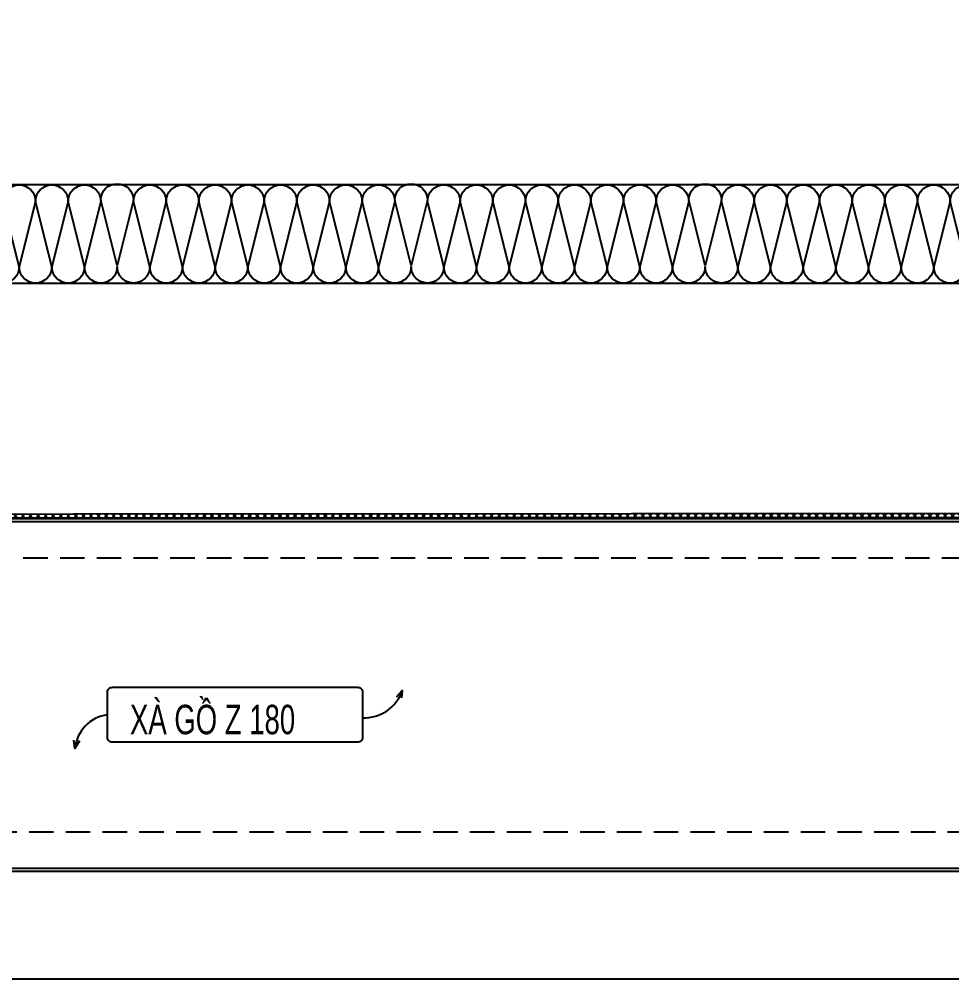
# Model space of a CAD drawing. Header units: inches. Extents: x 315041 to 662841, y -45540 to -35018.
# Drawn here: x 329730.1 to 329825.3, y -35994.6 to -35896.7 of the extents above; entities that cross this region are included whole.
import ezdxf

# ---------------------------------------------------------------- set-up
doc = ezdxf.new("R2010")
doc.units = ezdxf.units.IN
doc.header["$MEASUREMENT"] = 0
doc.linetypes.add('HIDDEN', pattern=[0.375, 0.25, -0.125])
doc.layers.add('3', color=3, linetype='Continuous')
doc.layers.add('7', color=7, linetype='Continuous')
doc.styles.add('ST1H', font='vnshxh.shx', dxfattribs={"width": 0.7})

# ---------------------------------------------------------------- blocks, each defined once
blk = doc.blocks.new('A$C2213260D')
at = {"color": 9, "ltscale": 0.5}
for points in [[(106.667, 8.333, -1), (110, 8.333), (108.333, 1.667)], [(110, 8.333, -1), (113.333, 8.333), (111.667, 1.667)], [(116.667, 8.333), (115, 1.667), (113.333, 8.333, -1)], [(116.662, 8.463, -1), (119.995, 8.463), (118.328, 1.797)], [(120, 8.333, -1), (123.333, 8.333), (121.667, 1.667)], [(126.667, 8.333), (125, 1.667), (123.333, 8.333, -1)], [(126.667, 8.333, -1), (130, 8.333), (128.333, 1.667)], [(130, 8.333, -1), (133.333, 8.333), (131.667, 1.667)], [(136.667, 8.333), (135, 1.667), (133.333, 8.333, -1)], [(136.667, 8.333, -1), (140, 8.333), (138.333, 1.667)], [(140, 8.333, -1), (143.333, 8.333), (141.667, 1.667)], [(146.667, 8.333), (145, 1.667), (143.333, 8.333, -1)], [(146.662, 8.463, -1), (149.995, 8.463), (148.328, 1.797)], [(150, 8.333, -1), (153.333, 8.333), (151.667, 1.667)], [(156.667, 8.333), (155, 1.667), (153.333, 8.333, -1)], [(156.667, 8.333, -1), (160, 8.333), (158.333, 1.667)], [(160, 8.333, -1), (163.333, 8.333), (161.667, 1.667)], [(166.667, 8.333), (165, 1.667), (163.333, 8.333, -1)], [(166.667, 8.333, -1), (170, 8.333), (168.333, 1.667)], [(170, 8.333, -1), (173.333, 8.333), (171.667, 1.667)], [(176.667, 8.333), (175, 1.667), (173.333, 8.333, -1)], [(176.662, 8.463, -1), (179.995, 8.463), (178.328, 1.797)], [(180, 8.333, -1), (183.333, 8.333), (181.667, 1.667)], [(186.667, 8.333), (185, 1.667), (183.333, 8.333, -1)], [(186.667, 8.333, -1), (190, 8.333), (188.333, 1.667)], [(190, 8.333, -1), (193.333, 8.333), (191.667, 1.667)], [(196.667, 8.333), (195, 1.667), (193.333, 8.333, -1)], [(196.667, 8.333, -1), (200, 8.333), (198.333, 1.667)], [(200, 8.333, -1), (203.333, 8.333), (201.667, 1.667)], [(206.667, 8.333), (205, 1.667), (203.333, 8.333, -1)]]:
    blk.add_lwpolyline(points, format="xyb", close=True, dxfattribs=at)
for points in [[(108.333, 1.667, -1), (105, 1.667, -1), (101.667, 1.667, -1), (98.333, 1.667)], [(120, 0, -0.414214), (118.333, 1.667, -1), (115, 1.667, -1), (111.667, 1.667, -1), (108.333, 1.667)], [(128.333, 1.667, -1), (125, 1.667, -1), (121.667, 1.667, -0.414214), (120, 0, -0.414214)], [(138.333, 1.667, -1), (135, 1.667, -1), (131.667, 1.667, -1), (128.333, 1.667)], [(150, 0, -0.414214), (148.333, 1.667, -1), (145, 1.667, -1), (141.667, 1.667, -1), (138.333, 1.667)], [(158.333, 1.667, -1), (155, 1.667, -1), (151.667, 1.667, -0.414214), (150, 0, -0.414214)], [(168.333, 1.667, -1), (165, 1.667, -1), (161.667, 1.667, -1), (158.333, 1.667)], [(180, 0, -0.414214), (178.333, 1.667, -1), (175, 1.667, -1), (171.667, 1.667, -1), (168.333, 1.667)], [(188.333, 1.667, -1), (185, 1.667, -1), (181.667, 1.667, -0.414214), (180, 0, -0.414214)], [(198.333, 1.667, -1), (195, 1.667, -1), (191.667, 1.667, -1), (188.333, 1.667)], [(210, 0, -0.414214), (208.333, 1.667, -1), (205, 1.667, -1), (201.667, 1.667, -1), (198.333, 1.667)]]:
    blk.add_lwpolyline(points, format="xyb", dxfattribs=at)
blk = doc.blocks.new('A$C75D82031')
at = {"layer": '7', "color": 147, "linetype": 'Continuous'}
blk.add_lwpolyline([(12.331, 57.61), (581.669, 57.61), (581.669, 409.19), (12.331, 409.19)], close=True, dxfattribs=at)

msp = doc.modelspace()

# ---------------------------------------------------------------- hatches: boundary and pattern name
at = {"true_color": 0xf2ee0d}
h = msp.add_hatch(dxfattribs=at)
h.set_pattern_fill('ANSI37,_O', color=2, scale=4.363636, angle=-11.415779)
h.set_pattern_definition([(45.00416636, (-24687.1481, 3457.15687), (-0.3857226534, 0.3856665604), []), (135.00416636, (-24687.1481, 3457.15687), (-0.3856665604, -0.3857226534), [])])
h.paths.add_polyline_path([(330191.1113, -35947.3066), (330191.1113, -35946.9683), (329621.7734, -35947.3047), (329621.7734, -35947.6684)])

# ---------------------------------------------------------------- linework, layer by layer
at = {"color": 8}
msp.add_lwpolyline([(329621.7734, -35923.656), (330191.1113, -35923.656), (330191.1113, -35913.656), (329621.7734, -35913.656)], close=True, dxfattribs=at)
at = {"color": 2, "true_color": 0xf2ee0d}
msp.add_lwpolyline([(330191.1113, -35947.3066), (330191.1113, -35946.9683), (329621.7734, -35947.3047), (329621.7734, -35947.6684), (330191.1113, -35947.3066)], dxfattribs=at)
at = {"color": 94}
msp.add_lwpolyline([(330191.1113, -35983.6684), (329621.7734, -35983.6684), (329621.7734, -35947.6684), (330191.1113, -35947.6684)], close=True, dxfattribs=at)
for points in [[(329621.7734, -35947.9684), (330191.1113, -35947.9684)], [(330191.1113, -35983.3684), (329621.7734, -35983.3684)]]:
    msp.add_lwpolyline(points, dxfattribs=at)
at = {"color": 94, "linetype": 'HIDDEN', "ltscale": 10}
for points in [[(329621.7734, -35951.6684), (330191.1113, -35951.6684)], [(330191.1113, -35979.6684), (329621.7734, -35979.6684)]]:
    msp.add_lwpolyline(points, dxfattribs=at)
at = {"color": 8}
for points in [[(329768.6047, -35965.8462), (329769.2002, -35965.2071), (329769.1393, -35965.9571)], [(329736.2601, -35970.3537), (329735.7901, -35971.1439), (329735.6684, -35970.2985)]]:
    msp.add_lwpolyline(points, dxfattribs=at)
for centre, radius, start, end in [((329765.358, -35963.9523), 4.0419, 267.050015, 341.912801), ((329739.6353, -35971.524), 3.8639, 97.721031, 174.353658)]:
    msp.add_arc(centre, radius, start, end, dxfattribs=at)

# ---------------------------------------------------------------- block references
msp.add_blockref('A$C2213260D', (329621.7734, -35923.656), dxfattribs=at)

# ---------------------------------------------------------------- next in the draw order: texts
at = {"layer": '3', "insert": (329741.4149, -35968.1965), "char_height": 3, "attachment_point": 4, "style": 'ST1H', "bg_fill": 2}
msp.add_mtext('\\A1;xµ gå z 180', dxfattribs=at)

# ---------------------------------------------------------------- next in the draw order: linework, layer by layer
at = {"color": 8}
msp.add_lwpolyline([(329621.7734, -35799.2442), (329621.7734, -35994.6225), (330191.1113, -35994.6225), (330191.1113, -35799.2442), (329739.6362, -35799.2442)], dxfattribs=at)
at = {"color": 1}
msp.add_lwpolyline([(329739.6162, -35964.8881), (329764.65, -35964.8881, -0.4142136), (329765.15, -35965.3881), (329765.15, -35970.0021, -0.4142136), (329764.65, -35970.5021), (329739.6162, -35970.5021, -0.4142136), (329739.1162, -35970.0021), (329739.1162, -35965.3881, -0.4142136)], format="xyb", close=True, dxfattribs=at)

# ---------------------------------------------------------------- next in the draw order: block references
msp.add_blockref('A$C75D82031', (329609.4424, -36052.2326), dxfattribs=at)

doc.saveas('drawing.dxf')
